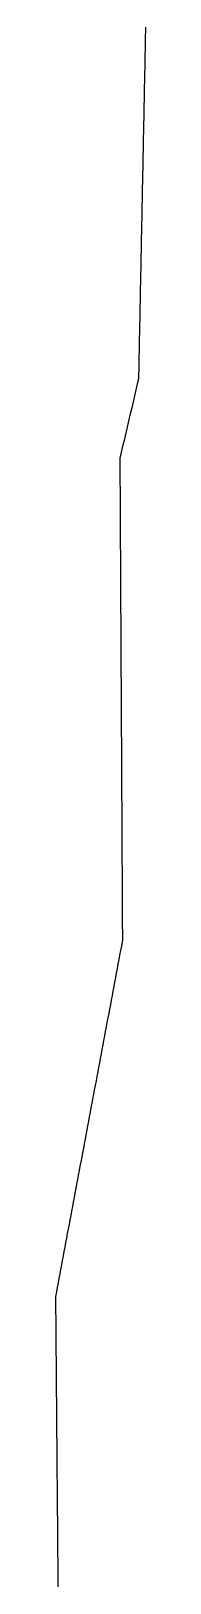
# Model space of a CAD drawing. Header units: millimetres. Extents: x 32 to 3054, y 42 to 5568.
# Drawn here: x 1470.6 to 1490.4, y 382.2 to 721.8 of the extents above; entities that cross this region are included whole.
import ezdxf

# ---------------------------------------------------------------- set-up
doc = ezdxf.new("R2010")
doc.units = ezdxf.units.MM
doc.layers.add('ALL_ISLANDS', color=7, linetype='Continuous')
doc.layers.add('OUTLINE_ISLAND_01', color=7, linetype='Continuous')

msp = doc.modelspace()

# ---------------------------------------------------------------- linework, layer by layer
at = {"layer": 'ALL_ISLANDS'}
msp.add_lwpolyline([(1490.4123, 722.655), (1490.3924, 721.6552), (1490.3724, 720.6554), (1490.3525, 719.6556), (1490.3325, 718.6558), (1490.3125, 717.656), (1490.2926, 716.6562), (1490.2726, 715.6564), (1490.2527, 714.6566), (1490.2327, 713.6568), (1490.2127, 712.657), (1490.1928, 711.6572), (1490.1728, 710.6574), (1490.1529, 709.6576), (1490.1329, 708.6578), (1490.1129, 707.658), (1490.093, 706.6582), (1490.073, 705.6584), (1490.0531, 704.6586), (1490.0331, 703.6588), (1490.0131, 702.659), (1489.9932, 701.6592), (1489.9732, 700.6594), (1489.9533, 699.6596), (1489.9333, 698.6598), (1489.9133, 697.66), (1489.8934, 696.6602), (1489.8734, 695.6604), (1489.8535, 694.6605), (1489.8335, 693.6607), (1489.8135, 692.6609), (1489.7936, 691.6611), (1489.7736, 690.6613), (1489.7537, 689.6615), (1489.7337, 688.6617), (1489.7137, 687.6619), (1489.6938, 686.6621), (1489.6738, 685.6623), (1489.6539, 684.6625), (1489.6339, 683.6627), (1489.6139, 682.6629), (1489.594, 681.6631), (1489.574, 680.6633), (1489.5541, 679.6635), (1489.5341, 678.6637), (1489.5141, 677.6639), (1489.4942, 676.6641), (1489.4742, 675.6643), (1489.4543, 674.6645), (1489.4343, 673.6647), (1489.4143, 672.6649), (1489.3944, 671.6651), (1489.3744, 670.6653), (1489.3545, 669.6655), (1489.3345, 668.6657), (1489.3145, 667.6659), (1489.2946, 666.6661), (1489.2746, 665.6663), (1489.2547, 664.6665), (1489.2347, 663.6667), (1489.2147, 662.6669), (1489.1948, 661.6671), (1489.1748, 660.6673), (1489.1549, 659.6675), (1489.1349, 658.6677), (1489.1149, 657.6679), (1489.095, 656.6681), (1489.075, 655.6683), (1489.0551, 654.6685), (1489.0351, 653.6687), (1489.0151, 652.6689), (1488.9952, 651.6691), (1488.9752, 650.6693), (1488.9553, 649.6695), (1488.9353, 648.6697), (1488.9153, 647.6699), (1488.8954, 646.6701), (1488.8754, 645.6703), (1488.6842, 644.8603), (1488.4545, 643.887), (1488.2248, 642.9138), (1487.995, 641.9405), (1487.7653, 640.9673), (1487.5356, 639.994), (1487.3058, 639.0208), (1487.0761, 638.0475), (1486.8464, 637.0743), (1486.6167, 636.101), (1486.3869, 635.1277), (1486.1572, 634.1545), (1485.9275, 633.1812), (1485.6978, 632.208), (1485.468, 631.2347), (1485.2383, 630.2615), (1485.0086, 629.2882), (1484.7788, 628.315), (1484.7817, 627.7763), (1484.787, 626.7763), (1484.7924, 625.7764), (1484.7977, 624.7764), (1484.803, 623.7764), (1484.8083, 622.7764), (1484.8137, 621.7764), (1484.819, 620.7764), (1484.8243, 619.7764), (1484.8296, 618.7765), (1484.835, 617.7765), (1484.8403, 616.7765), (1484.8456, 615.7765), (1484.8509, 614.7765), (1484.8563, 613.7765), (1484.8616, 612.7765), (1484.8669, 611.7766), (1484.8722, 610.7766), (1484.8776, 609.7766), (1484.8829, 608.7766), (1484.8882, 607.7766), (1484.8935, 606.7766), (1484.8988, 605.7766), (1484.9042, 604.7766), (1484.9095, 603.7767), (1484.9148, 602.7767), (1484.9201, 601.7767), (1484.9255, 600.7767), (1484.9308, 599.7767), (1484.9361, 598.7767), (1484.9414, 597.7767), (1484.9468, 596.7768), (1484.9521, 595.7768), (1484.9574, 594.7768), (1484.9627, 593.7768), (1484.9681, 592.7768), (1484.9734, 591.7768), (1484.9787, 590.7768), (1484.984, 589.7769), (1484.9894, 588.7769), (1484.9947, 587.7769), (1485, 586.7769), (1485.0053, 585.7769), (1485.0107, 584.7769), (1485.016, 583.7769), (1485.0213, 582.777), (1485.0266, 581.777), (1485.032, 580.777), (1485.0373, 579.777), (1485.0426, 578.777), (1485.0479, 577.777), (1485.0533, 576.777), (1485.0586, 575.7771), (1485.0639, 574.7771), (1485.0692, 573.7771), (1485.0746, 572.7771), (1485.0799, 571.7771), (1485.0852, 570.7771), (1485.0905, 569.7771), (1485.0959, 568.7772), (1485.1012, 567.7772), (1485.1065, 566.7772), (1485.1118, 565.7772), (1485.1172, 564.7772), (1485.1225, 563.7772), (1485.1278, 562.7772), (1485.1331, 561.7773), (1485.1385, 560.7773), (1485.1438, 559.7773), (1485.1491, 558.7773), (1485.1544, 557.7773), (1485.1598, 556.7773), (1485.1651, 555.7773), (1485.1704, 554.7774), (1485.1757, 553.7774), (1485.1811, 552.7774), (1485.1864, 551.7774), (1485.1917, 550.7774), (1485.197, 549.7774), (1485.2024, 548.7774), (1485.2077, 547.7775), (1485.213, 546.7775), (1485.2183, 545.7775), (1485.2237, 544.7775), (1485.229, 543.7775), (1485.2343, 542.7775), (1485.2396, 541.7775), (1485.245, 540.7776), (1485.2503, 539.7776), (1485.2556, 538.7776), (1485.2609, 537.7776), (1485.2663, 536.7776), (1485.2716, 535.7776), (1485.2769, 534.7776), (1485.2822, 533.7777), (1485.2876, 532.7777), (1485.2929, 531.7777), (1485.2982, 530.7777), (1485.3035, 529.7777), (1485.3089, 528.7777), (1485.3142, 527.7777), (1485.3195, 526.7778), (1485.3248, 525.7778), (1485.3301, 524.7778), (1485.3355, 523.7778), (1485.3408, 522.7778), (1485.2911, 522.5144), (1485.1057, 521.5318), (1484.9204, 520.5491), (1484.735, 519.5664), (1484.5496, 518.5837), (1484.3642, 517.6011), (1484.1789, 516.6184), (1483.9935, 515.6357), (1483.8081, 514.6531), (1483.6227, 513.6704), (1483.4373, 512.6877), (1483.252, 511.7051), (1483.0666, 510.7224), (1482.8812, 509.7397), (1482.6958, 508.7571), (1482.5105, 507.7744), (1482.3251, 506.7917), (1482.1397, 505.8091), (1481.9543, 504.8264), (1481.769, 503.8437), (1481.5836, 502.8611), (1481.3982, 501.8784), (1481.2128, 500.8957), (1481.0275, 499.9131), (1480.8421, 498.9304), (1480.6567, 497.9477), (1480.4713, 496.9651), (1480.2859, 495.9824), (1480.1006, 494.9997), (1479.9152, 494.0171), (1479.7298, 493.0344), (1479.5444, 492.0517), (1479.3591, 491.0691), (1479.1737, 490.0864), (1478.9883, 489.1037), (1478.8029, 488.1211), (1478.6176, 487.1384), (1478.4322, 486.1557), (1478.2468, 485.1731), (1478.0614, 484.1904), (1477.8761, 483.2077), (1477.6907, 482.225), (1477.5053, 481.2424), (1477.3199, 480.2597), (1477.1345, 479.277), (1476.9492, 478.2944), (1476.7638, 477.3117), (1476.5784, 476.329), (1476.393, 475.3464), (1476.2077, 474.3637), (1476.0223, 473.381), (1475.8369, 472.3984), (1475.6515, 471.4157), (1475.4662, 470.433), (1475.2808, 469.4504), (1475.0954, 468.4677), (1474.91, 467.485), (1474.7247, 466.5024), (1474.5393, 465.5197), (1474.3539, 464.537), (1474.1685, 463.5544), (1473.9831, 462.5717), (1473.7978, 461.589), (1473.6124, 460.6064), (1473.427, 459.6237), (1473.2416, 458.641), (1473.0563, 457.6584), (1472.8709, 456.6757), (1472.6855, 455.693), (1472.5001, 454.7104), (1472.3148, 453.7277), (1472.1294, 452.745), (1471.944, 451.7624), (1471.7586, 450.7797), (1471.5733, 449.797), (1471.3879, 448.8144), (1471.2025, 447.8317), (1471.0171, 446.849), (1470.8317, 445.8663), (1470.6464, 444.8837), (1470.651, 444.3307), (1470.6593, 443.3307), (1470.6676, 442.3308), (1470.6758, 441.3308), (1470.6841, 440.3308), (1470.6924, 439.3309), (1470.7007, 438.3309), (1470.709, 437.3309), (1470.7173, 436.331), (1470.7256, 435.331), (1470.7339, 434.331), (1470.7422, 433.3311), (1470.7505, 432.3311), (1470.7588, 431.3311), (1470.7671, 430.3312), (1470.7754, 429.3312), (1470.7837, 428.3313), (1470.792, 427.3313), (1470.8003, 426.3313), (1470.8086, 425.3314), (1470.8169, 424.3314), (1470.8252, 423.3314), (1470.8335, 422.3315), (1470.8418, 421.3315), (1470.8501, 420.3315), (1470.8584, 419.3316), (1470.8667, 418.3316), (1470.875, 417.3316), (1470.8833, 416.3317), (1470.8916, 415.3317), (1470.8999, 414.3317), (1470.9082, 413.3318), (1470.9165, 412.3318), (1470.9248, 411.3318), (1470.9331, 410.3319), (1470.9413, 409.3319), (1470.9496, 408.3319), (1470.9579, 407.332), (1470.9662, 406.332), (1470.9745, 405.332), (1470.9828, 404.3321), (1470.9911, 403.3321), (1470.9994, 402.3321), (1471.0077, 401.3322), (1471.016, 400.3322), (1471.0243, 399.3323), (1471.0326, 398.3323), (1471.0409, 397.3323), (1471.0492, 396.3324), (1471.0575, 395.3324), (1471.0658, 394.3324), (1471.0741, 393.3325), (1471.0824, 392.3325), (1471.0907, 391.3325), (1471.099, 390.3326), (1471.1073, 389.3326), (1471.1156, 388.3326), (1471.1239, 387.3327), (1471.1322, 386.3327), (1471.1405, 385.3327), (1471.1488, 384.3328), (1471.1571, 383.3328), (1471.1654, 382.3328), (1471.1737, 381.3329)], dxfattribs=at)
at = {"layer": 'OUTLINE_ISLAND_01'}
msp.add_lwpolyline([(1490.4123, 722.655), (1490.3924, 721.6552), (1490.3724, 720.6554), (1490.3525, 719.6556), (1490.3325, 718.6558), (1490.3125, 717.656), (1490.2926, 716.6562), (1490.2726, 715.6564), (1490.2527, 714.6566), (1490.2327, 713.6568), (1490.2127, 712.657), (1490.1928, 711.6572), (1490.1728, 710.6574), (1490.1529, 709.6576), (1490.1329, 708.6578), (1490.1129, 707.658), (1490.093, 706.6582), (1490.073, 705.6584), (1490.0531, 704.6586), (1490.0331, 703.6588), (1490.0131, 702.659), (1489.9932, 701.6592), (1489.9732, 700.6594), (1489.9533, 699.6596), (1489.9333, 698.6598), (1489.9133, 697.66), (1489.8934, 696.6602), (1489.8734, 695.6604), (1489.8535, 694.6605), (1489.8335, 693.6607), (1489.8135, 692.6609), (1489.7936, 691.6611), (1489.7736, 690.6613), (1489.7537, 689.6615), (1489.7337, 688.6617), (1489.7137, 687.6619), (1489.6938, 686.6621), (1489.6738, 685.6623), (1489.6539, 684.6625), (1489.6339, 683.6627), (1489.6139, 682.6629), (1489.594, 681.6631), (1489.574, 680.6633), (1489.5541, 679.6635), (1489.5341, 678.6637), (1489.5141, 677.6639), (1489.4942, 676.6641), (1489.4742, 675.6643), (1489.4543, 674.6645), (1489.4343, 673.6647), (1489.4143, 672.6649), (1489.3944, 671.6651), (1489.3744, 670.6653), (1489.3545, 669.6655), (1489.3345, 668.6657), (1489.3145, 667.6659), (1489.2946, 666.6661), (1489.2746, 665.6663), (1489.2547, 664.6665), (1489.2347, 663.6667), (1489.2147, 662.6669), (1489.1948, 661.6671), (1489.1748, 660.6673), (1489.1549, 659.6675), (1489.1349, 658.6677), (1489.1149, 657.6679), (1489.095, 656.6681), (1489.075, 655.6683), (1489.0551, 654.6685), (1489.0351, 653.6687), (1489.0151, 652.6689), (1488.9952, 651.6691), (1488.9752, 650.6693), (1488.9553, 649.6695), (1488.9353, 648.6697), (1488.9153, 647.6699), (1488.8954, 646.6701), (1488.8754, 645.6703), (1488.6842, 644.8603), (1488.4545, 643.887), (1488.2248, 642.9138), (1487.995, 641.9405), (1487.7653, 640.9673), (1487.5356, 639.994), (1487.3058, 639.0208), (1487.0761, 638.0475), (1486.8464, 637.0743), (1486.6167, 636.101), (1486.3869, 635.1277), (1486.1572, 634.1545), (1485.9275, 633.1812), (1485.6978, 632.208), (1485.468, 631.2347), (1485.2383, 630.2615), (1485.0086, 629.2882), (1484.7788, 628.315), (1484.7817, 627.7763), (1484.787, 626.7763), (1484.7924, 625.7764), (1484.7977, 624.7764), (1484.803, 623.7764), (1484.8083, 622.7764), (1484.8137, 621.7764), (1484.819, 620.7764), (1484.8243, 619.7764), (1484.8296, 618.7765), (1484.835, 617.7765), (1484.8403, 616.7765), (1484.8456, 615.7765), (1484.8509, 614.7765), (1484.8563, 613.7765), (1484.8616, 612.7765), (1484.8669, 611.7766), (1484.8722, 610.7766), (1484.8776, 609.7766), (1484.8829, 608.7766), (1484.8882, 607.7766), (1484.8935, 606.7766), (1484.8988, 605.7766), (1484.9042, 604.7766), (1484.9095, 603.7767), (1484.9148, 602.7767), (1484.9201, 601.7767), (1484.9255, 600.7767), (1484.9308, 599.7767), (1484.9361, 598.7767), (1484.9414, 597.7767), (1484.9468, 596.7768), (1484.9521, 595.7768), (1484.9574, 594.7768), (1484.9627, 593.7768), (1484.9681, 592.7768), (1484.9734, 591.7768), (1484.9787, 590.7768), (1484.984, 589.7769), (1484.9894, 588.7769), (1484.9947, 587.7769), (1485, 586.7769), (1485.0053, 585.7769), (1485.0107, 584.7769), (1485.016, 583.7769), (1485.0213, 582.777), (1485.0266, 581.777), (1485.032, 580.777), (1485.0373, 579.777), (1485.0426, 578.777), (1485.0479, 577.777), (1485.0533, 576.777), (1485.0586, 575.7771), (1485.0639, 574.7771), (1485.0692, 573.7771), (1485.0746, 572.7771), (1485.0799, 571.7771), (1485.0852, 570.7771), (1485.0905, 569.7771), (1485.0959, 568.7772), (1485.1012, 567.7772), (1485.1065, 566.7772), (1485.1118, 565.7772), (1485.1172, 564.7772), (1485.1225, 563.7772), (1485.1278, 562.7772), (1485.1331, 561.7773), (1485.1385, 560.7773), (1485.1438, 559.7773), (1485.1491, 558.7773), (1485.1544, 557.7773), (1485.1598, 556.7773), (1485.1651, 555.7773), (1485.1704, 554.7774), (1485.1757, 553.7774), (1485.1811, 552.7774), (1485.1864, 551.7774), (1485.1917, 550.7774), (1485.197, 549.7774), (1485.2024, 548.7774), (1485.2077, 547.7775), (1485.213, 546.7775), (1485.2183, 545.7775), (1485.2237, 544.7775), (1485.229, 543.7775), (1485.2343, 542.7775), (1485.2396, 541.7775), (1485.245, 540.7776), (1485.2503, 539.7776), (1485.2556, 538.7776), (1485.2609, 537.7776), (1485.2663, 536.7776), (1485.2716, 535.7776), (1485.2769, 534.7776), (1485.2822, 533.7777), (1485.2876, 532.7777), (1485.2929, 531.7777), (1485.2982, 530.7777), (1485.3035, 529.7777), (1485.3089, 528.7777), (1485.3142, 527.7777), (1485.3195, 526.7778), (1485.3248, 525.7778), (1485.3301, 524.7778), (1485.3355, 523.7778), (1485.3408, 522.7778), (1485.2911, 522.5144), (1485.1057, 521.5318), (1484.9204, 520.5491), (1484.735, 519.5664), (1484.5496, 518.5837), (1484.3642, 517.6011), (1484.1789, 516.6184), (1483.9935, 515.6357), (1483.8081, 514.6531), (1483.6227, 513.6704), (1483.4373, 512.6877), (1483.252, 511.7051), (1483.0666, 510.7224), (1482.8812, 509.7397), (1482.6958, 508.7571), (1482.5105, 507.7744), (1482.3251, 506.7917), (1482.1397, 505.8091), (1481.9543, 504.8264), (1481.769, 503.8437), (1481.5836, 502.8611), (1481.3982, 501.8784), (1481.2128, 500.8957), (1481.0275, 499.9131), (1480.8421, 498.9304), (1480.6567, 497.9477), (1480.4713, 496.9651), (1480.2859, 495.9824), (1480.1006, 494.9997), (1479.9152, 494.0171), (1479.7298, 493.0344), (1479.5444, 492.0517), (1479.3591, 491.0691), (1479.1737, 490.0864), (1478.9883, 489.1037), (1478.8029, 488.1211), (1478.6176, 487.1384), (1478.4322, 486.1557), (1478.2468, 485.1731), (1478.0614, 484.1904), (1477.8761, 483.2077), (1477.6907, 482.225), (1477.5053, 481.2424), (1477.3199, 480.2597), (1477.1345, 479.277), (1476.9492, 478.2944), (1476.7638, 477.3117), (1476.5784, 476.329), (1476.393, 475.3464), (1476.2077, 474.3637), (1476.0223, 473.381), (1475.8369, 472.3984), (1475.6515, 471.4157), (1475.4662, 470.433), (1475.2808, 469.4504), (1475.0954, 468.4677), (1474.91, 467.485), (1474.7247, 466.5024), (1474.5393, 465.5197), (1474.3539, 464.537), (1474.1685, 463.5544), (1473.9831, 462.5717), (1473.7978, 461.589), (1473.6124, 460.6064), (1473.427, 459.6237), (1473.2416, 458.641), (1473.0563, 457.6584), (1472.8709, 456.6757), (1472.6855, 455.693), (1472.5001, 454.7104), (1472.3148, 453.7277), (1472.1294, 452.745), (1471.944, 451.7624), (1471.7586, 450.7797), (1471.5733, 449.797), (1471.3879, 448.8144), (1471.2025, 447.8317), (1471.0171, 446.849), (1470.8317, 445.8663), (1470.6464, 444.8837), (1470.651, 444.3307), (1470.6593, 443.3307), (1470.6676, 442.3308), (1470.6758, 441.3308), (1470.6841, 440.3308), (1470.6924, 439.3309), (1470.7007, 438.3309), (1470.709, 437.3309), (1470.7173, 436.331), (1470.7256, 435.331), (1470.7339, 434.331), (1470.7422, 433.3311), (1470.7505, 432.3311), (1470.7588, 431.3311), (1470.7671, 430.3312), (1470.7754, 429.3312), (1470.7837, 428.3313), (1470.792, 427.3313), (1470.8003, 426.3313), (1470.8086, 425.3314), (1470.8169, 424.3314), (1470.8252, 423.3314), (1470.8335, 422.3315), (1470.8418, 421.3315), (1470.8501, 420.3315), (1470.8584, 419.3316), (1470.8667, 418.3316), (1470.875, 417.3316), (1470.8833, 416.3317), (1470.8916, 415.3317), (1470.8999, 414.3317), (1470.9082, 413.3318), (1470.9165, 412.3318), (1470.9248, 411.3318), (1470.9331, 410.3319), (1470.9413, 409.3319), (1470.9496, 408.3319), (1470.9579, 407.332), (1470.9662, 406.332), (1470.9745, 405.332), (1470.9828, 404.3321), (1470.9911, 403.3321), (1470.9994, 402.3321), (1471.0077, 401.3322), (1471.016, 400.3322), (1471.0243, 399.3323), (1471.0326, 398.3323), (1471.0409, 397.3323), (1471.0492, 396.3324), (1471.0575, 395.3324), (1471.0658, 394.3324), (1471.0741, 393.3325), (1471.0824, 392.3325), (1471.0907, 391.3325), (1471.099, 390.3326), (1471.1073, 389.3326), (1471.1156, 388.3326), (1471.1239, 387.3327), (1471.1322, 386.3327), (1471.1405, 385.3327), (1471.1488, 384.3328), (1471.1571, 383.3328), (1471.1654, 382.3328), (1471.1737, 381.3329)], dxfattribs=at)

doc.saveas('drawing.dxf')
